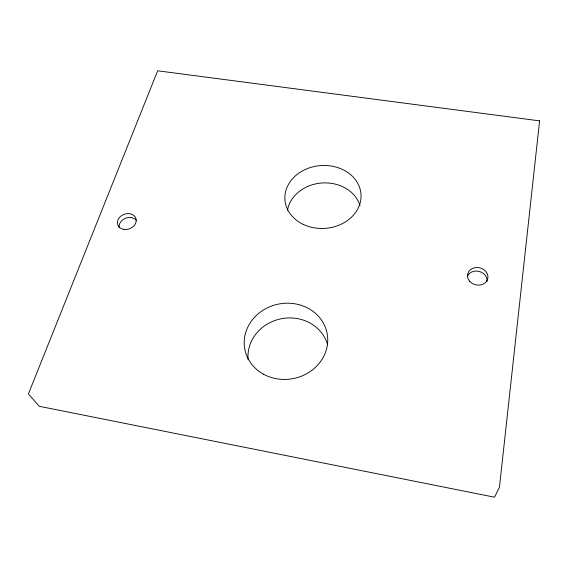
<?xml version="1.0" encoding="UTF-8"?>
<svg xmlns="http://www.w3.org/2000/svg" width="568" height="568" viewBox="0 0 568 568"><rect width="100%" height="100%" fill="white"/><g stroke="black" fill="none" stroke-linecap="round" stroke-linejoin="round"><path stroke-width="0.85" d="M248.095 359.466A40.562 37.09 -11.3 0 1 281.778 318.655A40.562 37.09 -11.3 0 1 327.601 344.797M287.472 210.309A37.012 30.913 -4.1 0 1 322.191 182.981A37.012 30.913 -4.1 0 1 359.991 205.63M467.5 275.984A10.217 8.69 12.4 0 1 479.406 271.49A10.217 8.69 12.4 0 1 486.996 281.394M119.152 227.321A9.542 7.682 -20.1 0 1 125.762 218.155A9.542 7.682 -20.1 0 1 136.76 220.831M539.6 120.87L499.464 487.053L494.579 497.206L39.256 406.29L28.4 393.936L157.655 70.794L539.6 120.87M263.708 374.312A41.911 37.978 -11 0 0 327.715 341.382A41.911 37.978 -11 0 0 266.498 308.268A41.911 37.978 -11 0 0 263.708 374.312M303.284 224.403A38.127 31.467 -4.2 0 0 361.049 196.706A38.127 31.467 -4.2 0 0 304.547 169.832A38.127 31.467 -4.2 0 0 303.284 224.403M123.881 229.38A9.606 7.718 -20 0 0 136.008 218.829A9.606 7.718 -20 0 0 120.53 216.415A9.606 7.718 -20 0 0 123.881 229.38M469.722 281.33A10.288 8.733 12.3 0 0 487.237 280.102A10.288 8.733 12.3 0 0 476.204 267.542A10.288 8.733 12.3 0 0 469.722 281.33"/></g></svg>
